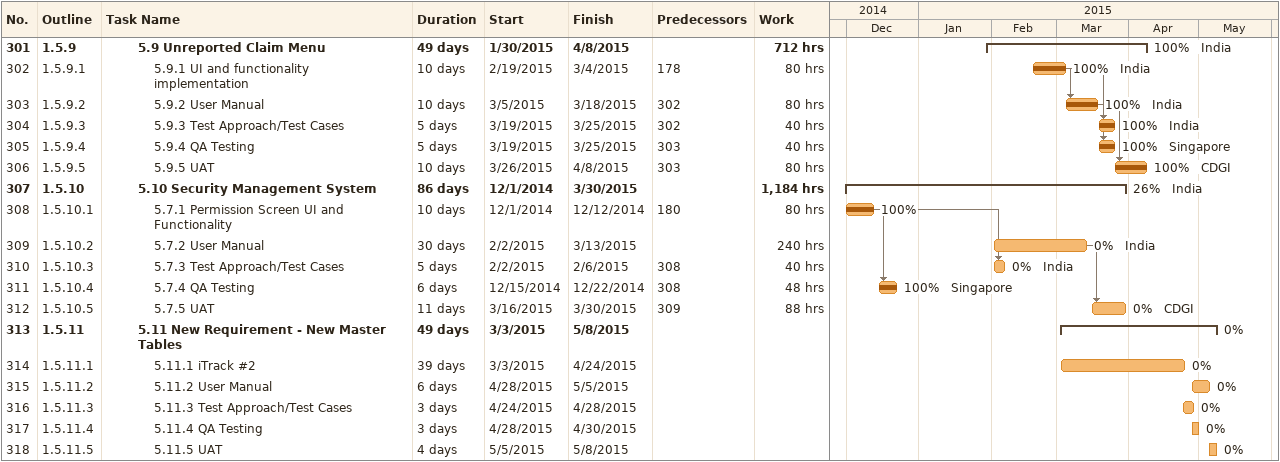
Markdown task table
| ID | WBS | Task | Duration | Start | Finish | Predecessors | Resources | % complete | Work (h) |
|---|---|---|---|---|---|---|---|---|---|
| 301 | 1.5.9 | **5.9 Unreported Claim Menu** | 49d | 2015-01-30 | 2015-04-08 |  | India | 100 | 712 |
| 302 | 1.5.9.1 | 5.9.1 UI and functionality implementation | 10d | 2015-02-19 | 2015-03-04 | 178 | India | 100 | 80 |
| 303 | 1.5.9.2 | 5.9.2 User Manual | 10d | 2015-03-05 | 2015-03-18 | 302 | India | 100 | 80 |
| 304 | 1.5.9.3 | 5.9.3 Test Approach/Test Cases | 5d | 2015-03-19 | 2015-03-25 | 302 | India | 100 | 40 |
| 305 | 1.5.9.4 | 5.9.4 QA Testing | 5d | 2015-03-19 | 2015-03-25 | 303 | Singapore | 100 | 40 |
| 306 | 1.5.9.5 | 5.9.5 UAT | 10d | 2015-03-26 | 2015-04-08 | 303 | CDGI | 100 | 80 |
| 307 | 1.5.10 | **5.10 Security Management System** | 86d | 2014-12-01 | 2015-03-30 |  | India | 26 | 1184 |
| 308 | 1.5.10.1 | 5.7.1 Permission Screen UI and Functionality | 10d | 2014-12-01 | 2014-12-12 | 180 |  | 100 | 80 |
| 309 | 1.5.10.2 | 5.7.2 User Manual | 30d | 2015-02-02 | 2015-03-13 |  | India | 0 | 240 |
| 310 | 1.5.10.3 | 5.7.3 Test Approach/Test Cases | 5d | 2015-02-02 | 2015-02-06 | 308 | India | 0 | 40 |
| 311 | 1.5.10.4 | 5.7.4 QA Testing | 6d | 2014-12-15 | 2014-12-22 | 308 | Singapore | 100 | 48 |
| 312 | 1.5.10.5 | 5.7.5 UAT | 11d | 2015-03-16 | 2015-03-30 | 309 | CDGI | 0 | 88 |
| 313 | 1.5.11 | **5.11 New Requirement - New Master Tables** | 49d | 2015-03-03 | 2015-05-08 |  |  | 0 |  |
| 314 | 1.5.11.1 | 5.11.1 iTrack #2 | 39d | 2015-03-03 | 2015-04-24 |  |  | 0 |  |
| 315 | 1.5.11.2 | 5.11.2 User Manual | 6d | 2015-04-28 | 2015-05-05 |  |  | 0 |  |
| 316 | 1.5.11.3 | 5.11.3 Test Approach/Test Cases | 3d | 2015-04-24 | 2015-04-28 |  |  | 0 |  |
| 317 | 1.5.11.4 | 5.11.4 QA Testing | 3d | 2015-04-28 | 2015-04-30 |  |  | 0 |  |
| 318 | 1.5.11.5 | 5.11.5 UAT | 4d | 2015-05-05 | 2015-05-08 |  |  | 0 |  |
